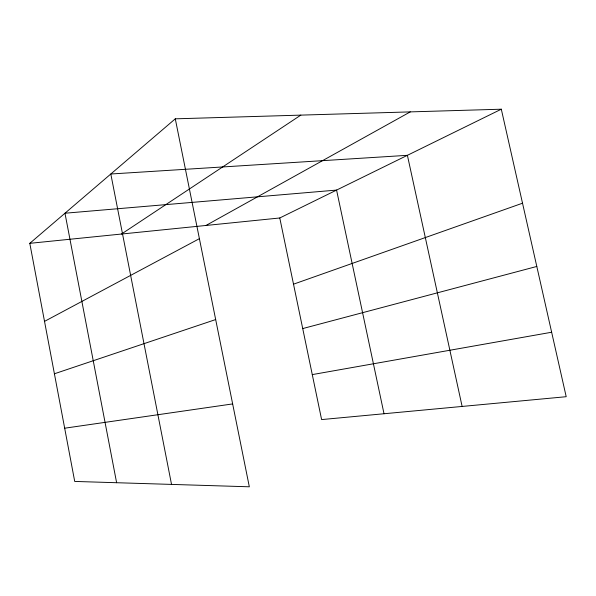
<?xml version="1.0" encoding="UTF-8"?>
<svg xmlns="http://www.w3.org/2000/svg" width="596" height="596" viewBox="0 0 596 596"><rect width="100%" height="100%" fill="white"/><g stroke="black" fill="none" stroke-linecap="round" stroke-linejoin="round"><path stroke-width="0.89" d="M175.284 118.828L249.329 486.798L74.716 481.434L29.8 243.332L175.284 118.828L501.31 109.202L566.2 396.705L321.609 419.584L279.777 217.98L501.31 109.202M121.472 234.034L300.831 115.117M205.978 225.467L410.279 111.884M44.521 321.378L199.399 238.668M293.515 284.18L522.528 203.206M54.407 373.781L215.678 319.56M302.723 328.567L536.802 266.457M312.274 374.601L551.65 332.24M64.673 428.204L232.649 403.917M29.8 243.332L279.777 217.98M462.123 406.442L407.396 155.318L110.811 174.002L171.529 484.406M384.018 413.743L336.576 190.087L64.971 213.226L116.622 482.723"/></g></svg>
